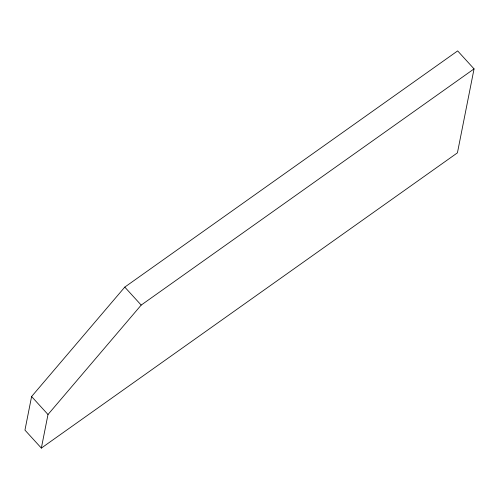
<?xml version="1.0" encoding="UTF-8"?>
<svg xmlns="http://www.w3.org/2000/svg" width="499" height="499" viewBox="0 0 499 499"><rect width="100%" height="100%" fill="white"/><g stroke="black" fill="none" stroke-linecap="round" stroke-linejoin="round"><path stroke-width="0.75" d="M31.599 396.53L24.95 430.113L41.348 448.096L457.427 152.844L474.05 68.887L457.652 50.904L124.787 287.106L31.599 396.53L47.998 414.513L41.348 448.096M47.998 414.513L141.186 305.089L474.05 68.887M124.787 287.106L141.186 305.089"/></g></svg>
